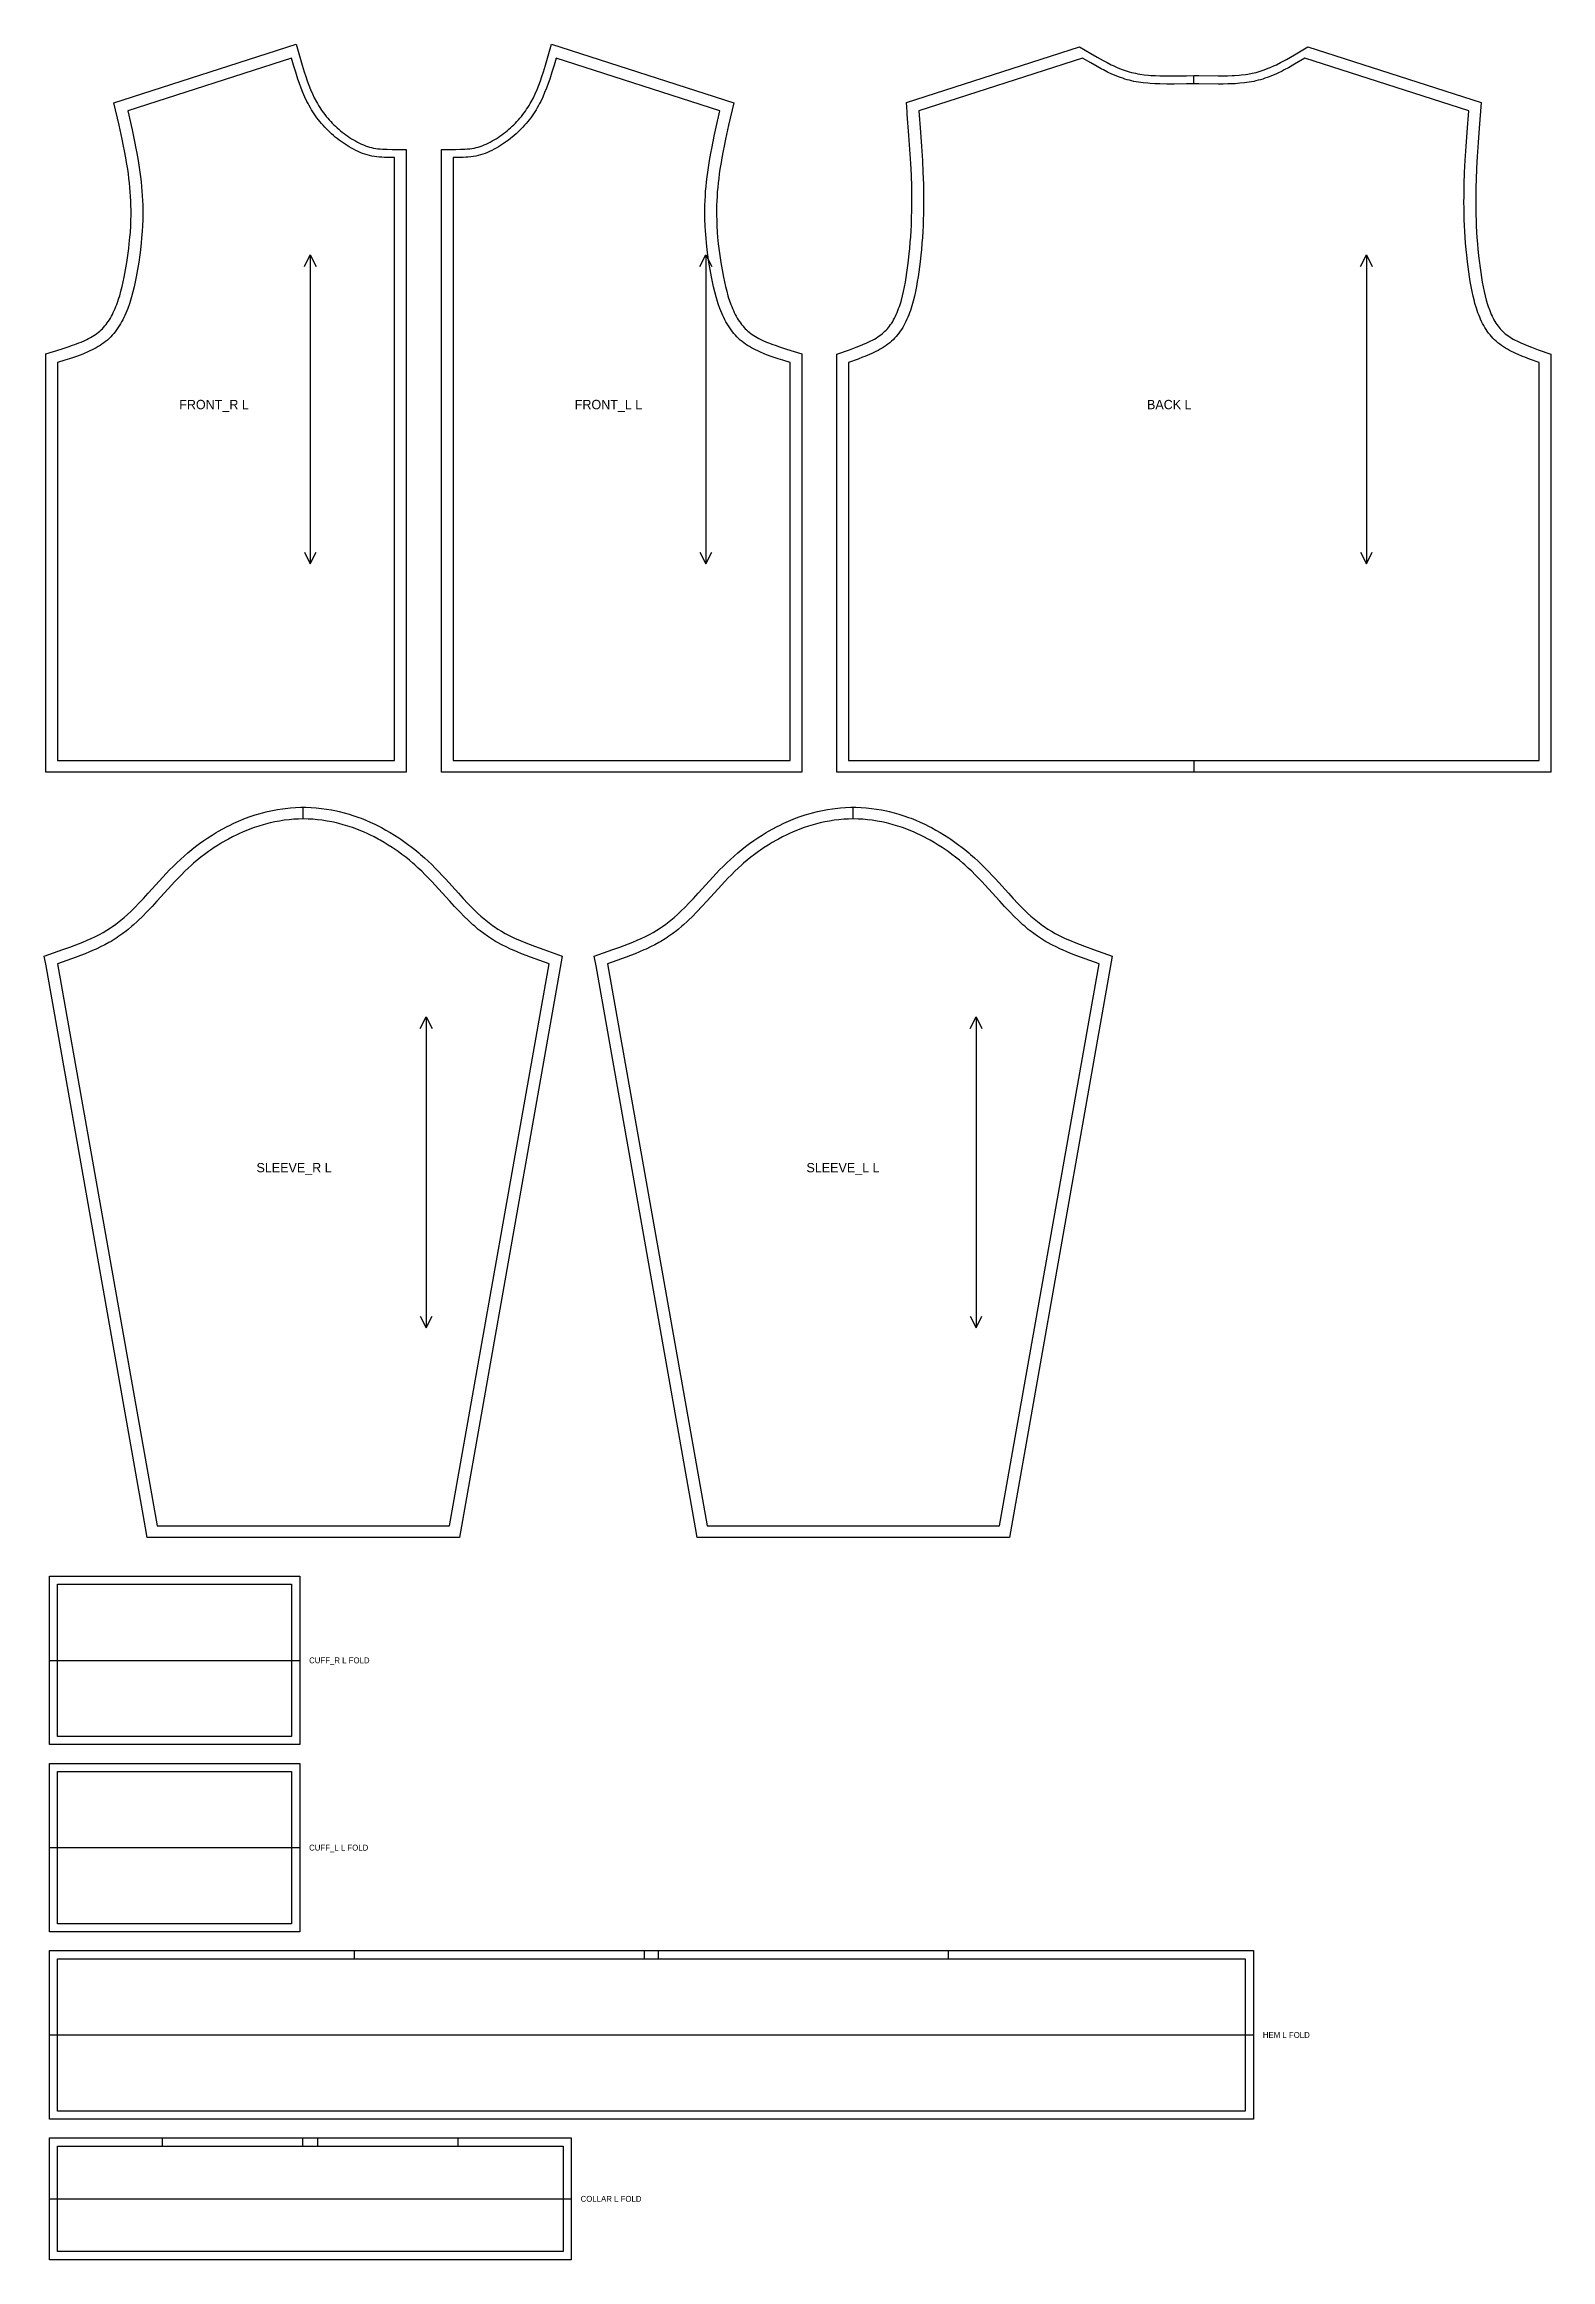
# Model space of a CAD drawing. Extents: x 24 to 1311, y 28 to 1921.
import ezdxf

# ---------------------------------------------------------------- set-up
doc = ezdxf.new("R2010")
doc.units = 0
for name, color, linetype in [('CUT', 7, 'CONTINUOUS'), ('FOLD', 6, 'CONTINUOUS'), ('GRAIN', 3, 'CONTINUOUS'), ('NOTCH', 1, 'CONTINUOUS'), ('SEW', 5, 'CONTINUOUS'), ('TEXT', 2, 'CONTINUOUS')]:
    doc.layers.add(name, color=color, linetype=linetype)

msp = doc.modelspace()

# ---------------------------------------------------------------- linework, layer by layer
at = {"layer": 'CUT'}
for points in [[(323.005, 1830.8), (333, 1830.794), (333, 1298.8), (25, 1298.8), (25, 1656.215), (38.172, 1660.226), (44.068, 1662.108), (47.867, 1663.405), (49.719, 1664.071), (53.318, 1665.449), (55.06, 1666.164), (58.415, 1667.651), (60.025, 1668.426), (61.587, 1669.223), (63.098, 1670.044), (64.558, 1670.89), (65.964, 1671.761), (67.316, 1672.658), (68.614, 1673.582), (69.855, 1674.535), (71.041, 1675.517), (72.171, 1676.53), (73.283, 1677.613), (74.357, 1678.747), (75.399, 1679.937), (76.411, 1681.183), (77.391, 1682.484), (78.342, 1683.84), (79.262, 1685.249), (80.154, 1686.71), (81.015, 1688.223), (81.848, 1689.784), (82.651, 1691.393), (83.426, 1693.047), (84.173, 1694.744), (84.891, 1696.482), (85.582, 1698.26), (86.246, 1700.074), (87.495, 1703.801), (88.082, 1705.71), (89.184, 1709.607), (90.197, 1713.592), (91.128, 1717.645), (91.986, 1721.749), (93.155, 1727.955), (94.186, 1734.051), (95.094, 1740.084), (95.875, 1746.06), (96.325, 1750.015), (96.892, 1755.908), (97.197, 1759.813), (97.542, 1765.638), (97.697, 1769.504), (97.815, 1775.279), (97.817, 1779.117), (97.755, 1782.946), (97.63, 1786.77), (97.441, 1790.589), (97.187, 1794.406), (96.865, 1798.245), (96.475, 1802.116), (96.021, 1805.999), (95.509, 1809.894), (94.941, 1813.802), (93.993, 1819.687), (93.304, 1823.625), (92.192, 1829.553), (91.406, 1833.519), (90.169, 1839.489), (87.537, 1851.499), (83.213, 1870.515), (238.883, 1920.552), (244.051, 1902.787), (245.846, 1896.922), (247.092, 1893.076), (248.394, 1889.292), (249.764, 1885.575), (251.215, 1881.933), (252.759, 1878.374), (254.409, 1874.902), (256.178, 1871.524), (257.11, 1869.872), (258.077, 1868.244), (259.078, 1866.644), (260.118, 1865.063), (261.196, 1863.503), (262.311, 1861.965), (263.463, 1860.449), (264.651, 1858.956), (265.874, 1857.487), (267.131, 1856.043), (268.421, 1854.624), (269.744, 1853.233), (271.099, 1851.869), (272.485, 1850.533), (273.901, 1849.227), (275.346, 1847.951), (276.82, 1846.707), (278.321, 1845.494), (279.848, 1844.314), (281.402, 1843.167), (282.98, 1842.055), (284.583, 1840.978), (286.207, 1839.938), (287.877, 1838.921), (289.559, 1837.952), (291.253, 1837.034), (292.957, 1836.17), (294.669, 1835.365), (296.388, 1834.622), (298.111, 1833.943), (299.839, 1833.332), (301.568, 1832.792), (303.299, 1832.326), (305.029, 1831.936), (306.851, 1831.607), (308.714, 1831.348), (310.625, 1831.149), (312.584, 1831.004), (316.633, 1830.845), (320.844, 1830.801)], [(363, 1823.8), (363, 1830.794), (375.156, 1830.801), (379.367, 1830.845), (383.416, 1831.004), (385.375, 1831.149), (387.286, 1831.348), (389.149, 1831.607), (390.971, 1831.936), (392.701, 1832.326), (394.432, 1832.792), (396.161, 1833.332), (397.889, 1833.943), (399.612, 1834.622), (401.331, 1835.365), (403.043, 1836.17), (404.747, 1837.034), (406.441, 1837.952), (408.123, 1838.921), (409.793, 1839.938), (411.417, 1840.978), (413.02, 1842.055), (414.598, 1843.167), (416.152, 1844.314), (417.679, 1845.494), (419.18, 1846.707), (420.654, 1847.951), (422.099, 1849.227), (423.515, 1850.533), (424.901, 1851.869), (426.256, 1853.233), (427.579, 1854.624), (428.869, 1856.043), (430.126, 1857.487), (431.349, 1858.956), (432.537, 1860.449), (433.689, 1861.965), (434.804, 1863.503), (435.882, 1865.063), (436.922, 1866.644), (437.923, 1868.244), (438.89, 1869.872), (439.822, 1871.524), (441.591, 1874.902), (443.241, 1878.374), (444.785, 1881.933), (446.236, 1885.575), (447.606, 1889.292), (448.908, 1893.076), (450.154, 1896.922), (451.949, 1902.787), (457.117, 1920.552), (612.787, 1870.515), (608.463, 1851.499), (605.831, 1839.489), (604.594, 1833.519), (603.808, 1829.553), (602.696, 1823.625), (602.007, 1819.687), (601.059, 1813.802), (600.491, 1809.894), (599.979, 1805.999), (599.525, 1802.116), (599.135, 1798.245), (598.813, 1794.406), (598.559, 1790.589), (598.37, 1786.77), (598.245, 1782.946), (598.183, 1779.117), (598.185, 1775.279), (598.303, 1769.504), (598.458, 1765.638), (598.803, 1759.813), (599.108, 1755.908), (599.675, 1750.015), (600.125, 1746.06), (600.906, 1740.084), (601.814, 1734.051), (602.845, 1727.955), (604.014, 1721.749), (604.872, 1717.645), (605.803, 1713.592), (606.816, 1709.607), (607.918, 1705.71), (608.505, 1703.801), (609.754, 1700.074), (610.418, 1698.26), (611.109, 1696.482), (611.827, 1694.744), (612.574, 1693.047), (613.349, 1691.393), (614.152, 1689.784), (614.985, 1688.223), (615.846, 1686.71), (616.738, 1685.249), (617.658, 1683.84), (618.609, 1682.484), (619.589, 1681.183), (620.601, 1679.937), (621.643, 1678.747), (622.717, 1677.613), (623.829, 1676.53), (624.959, 1675.517), (626.145, 1674.535), (627.386, 1673.582), (628.684, 1672.658), (630.036, 1671.761), (631.442, 1670.89), (632.902, 1670.044), (634.413, 1669.223), (635.975, 1668.426), (637.585, 1667.651), (640.94, 1666.164), (642.682, 1665.449), (646.281, 1664.071), (648.133, 1663.405), (651.932, 1662.108), (657.828, 1660.226), (671, 1656.215), (671, 1298.8), (363, 1298.8), (363, 1308.8)], [(761.031, 1863.007), (760.404, 1870.898), (908.428, 1918.477), (918.102, 1912.722), (923.343, 1909.652), (928.547, 1906.723), (932, 1904.877), (935.444, 1903.138), (937.163, 1902.313), (940.599, 1900.764), (944.031, 1899.362), (947.465, 1898.121), (949.183, 1897.566), (950.903, 1897.056), (952.659, 1896.584), (954.431, 1896.155), (956.221, 1895.767), (958.03, 1895.417), (959.857, 1895.104), (963.566, 1894.582), (967.344, 1894.187), (969.259, 1894.032), (973.136, 1893.8), (977.074, 1893.658), (983.086, 1893.579), (989.212, 1893.611), (999.637, 1893.756), (1006, 1893.8), (1010.25, 1893.779), (1026.884, 1893.58), (1030.931, 1893.59), (1034.926, 1893.658), (1038.864, 1893.8), (1040.811, 1893.904), (1044.656, 1894.187), (1046.553, 1894.369), (1050.297, 1894.826), (1052.143, 1895.104), (1055.779, 1895.767), (1057.569, 1896.155), (1059.341, 1896.584), (1061.097, 1897.056), (1062.817, 1897.566), (1064.535, 1898.121), (1066.252, 1898.721), (1069.685, 1900.044), (1071.401, 1900.764), (1074.837, 1902.313), (1076.556, 1903.138), (1080, 1904.877), (1085.184, 1907.68), (1088.657, 1909.652), (1092.146, 1911.687), (1103.572, 1918.477), (1251.596, 1870.898), (1249.852, 1848.816), (1248.956, 1836.71), (1248.166, 1824.674), (1247.622, 1814.709), (1247.212, 1804.811), (1247.041, 1798.909), (1246.962, 1794.983), (1246.898, 1789.103), (1246.894, 1785.192), (1246.948, 1779.332), (1247.026, 1775.426), (1247.207, 1769.56), (1247.372, 1765.642), (1247.688, 1759.747), (1247.947, 1755.801), (1248.408, 1749.851), (1248.766, 1745.859), (1249.381, 1739.829), (1249.844, 1735.776), (1250.622, 1729.641), (1251.193, 1725.544), (1251.807, 1721.478), (1252.478, 1717.436), (1253.215, 1713.437), (1254.029, 1709.499), (1254.928, 1705.641), (1255.921, 1701.883), (1257.015, 1698.243), (1257.602, 1696.473), (1258.858, 1693.046), (1259.529, 1691.393), (1260.229, 1689.782), (1260.958, 1688.218), (1261.717, 1686.7), (1262.506, 1685.23), (1263.325, 1683.811), (1264.174, 1682.444), (1265.053, 1681.129), (1265.964, 1679.867), (1266.907, 1678.659), (1267.881, 1677.505), (1268.889, 1676.405), (1269.931, 1675.359), (1271.041, 1674.336), (1272.211, 1673.345), (1273.443, 1672.381), (1274.738, 1671.443), (1276.094, 1670.529), (1277.511, 1669.639), (1278.987, 1668.771), (1280.52, 1667.925), (1282.106, 1667.1), (1285.432, 1665.506), (1288.942, 1663.978), (1290.758, 1663.235), (1294.498, 1661.781), (1300.332, 1659.647), (1311, 1655.87), (1311, 1298.8), (701, 1298.8), (701, 1655.87), (711.668, 1659.647), (717.502, 1661.781), (721.242, 1663.235), (723.058, 1663.978), (726.568, 1665.506), (729.894, 1667.1), (731.48, 1667.925), (733.013, 1668.771), (734.489, 1669.639), (735.906, 1670.529), (737.262, 1671.443), (738.557, 1672.381), (739.789, 1673.345), (740.959, 1674.336), (742.069, 1675.359), (743.111, 1676.405), (744.119, 1677.505), (745.093, 1678.659), (746.036, 1679.867), (746.947, 1681.129), (747.826, 1682.444), (748.675, 1683.811), (749.494, 1685.23), (750.283, 1686.7), (751.042, 1688.218), (751.771, 1689.782), (752.471, 1691.393), (753.142, 1693.046), (753.784, 1694.74), (754.398, 1696.473), (755.545, 1700.047), (756.079, 1701.883), (757.072, 1705.641), (757.971, 1709.499), (758.785, 1713.437), (759.522, 1717.436), (760.193, 1721.478), (760.807, 1725.544), (761.648, 1731.694), (762.156, 1735.776), (762.835, 1741.846), (763.234, 1745.859), (763.756, 1751.839), (764.053, 1755.801), (764.426, 1761.715), (764.628, 1765.642), (764.862, 1771.517), (765.052, 1779.332), (765.096, 1783.238), (765.102, 1789.103), (765.067, 1793.021), (764.959, 1798.909), (764.641, 1808.761), (764.175, 1818.687), (763.455, 1830.683), (762.606, 1842.755), (761.193, 1860.976)], [(25.153, 1133.256), (23.669, 1141.635), (39.572, 1147.203), (45.379, 1149.295), (49.193, 1150.716), (52.953, 1152.166), (56.652, 1153.655), (60.285, 1155.189), (63.845, 1156.777), (67.325, 1158.425), (70.719, 1160.14), (74.023, 1161.93), (77.231, 1163.801), (80.339, 1165.761), (81.856, 1166.777), (84.793, 1168.867), (87.68, 1171.08), (90.525, 1173.409), (91.933, 1174.615), (94.724, 1177.105), (97.488, 1179.694), (101.593, 1183.742), (104.313, 1186.54), (108.38, 1190.861), (112.454, 1195.306), (122.115, 1205.977), (127.828, 1212.14), (130.762, 1215.207), (133.761, 1218.251), (136.83, 1221.261), (139.955, 1224.205), (143.126, 1227.063), (146.358, 1229.852), (149.652, 1232.568), (153.007, 1235.21), (156.421, 1237.773), (159.894, 1240.257), (163.426, 1242.658), (167.015, 1244.973), (170.66, 1247.2), (172.503, 1248.28), (176.231, 1250.369), (180.013, 1252.364), (181.924, 1253.324), (185.785, 1255.171), (189.697, 1256.915), (191.673, 1257.748), (195.66, 1259.334), (199.698, 1260.811), (203.845, 1262.195), (208.038, 1263.46), (210.15, 1264.047), (214.405, 1265.125), (218.697, 1266.073), (223.021, 1266.888), (227.374, 1267.564), (229.561, 1267.849), (233.95, 1268.31), (238.359, 1268.622), (242.784, 1268.78), (247.216, 1268.78), (251.641, 1268.622), (256.05, 1268.31), (260.439, 1267.849), (264.806, 1267.244), (269.145, 1266.498), (273.453, 1265.616), (275.595, 1265.125), (279.85, 1264.047), (284.064, 1262.843), (288.235, 1261.518), (292.327, 1260.086), (294.34, 1259.334), (298.327, 1257.748), (302.265, 1256.056), (306.152, 1254.26), (309.987, 1252.364), (311.885, 1251.378), (315.64, 1249.336), (319.34, 1247.2), (322.985, 1244.973), (326.574, 1242.658), (328.347, 1241.468), (331.85, 1239.025), (335.294, 1236.501), (336.993, 1235.21), (340.348, 1232.568), (343.642, 1229.852), (345.266, 1228.466), (348.467, 1225.642), (351.606, 1222.75), (354.714, 1219.761), (357.747, 1216.733), (360.712, 1213.676), (363.619, 1210.601), (366.474, 1207.518), (377.546, 1195.306), (381.62, 1190.861), (385.687, 1186.54), (389.771, 1182.372), (393.891, 1178.388), (396.668, 1175.847), (398.067, 1174.615), (400.893, 1172.23), (402.32, 1171.08), (405.207, 1168.867), (406.669, 1167.806), (408.144, 1166.777), (411.202, 1164.77), (414.36, 1162.855), (417.617, 1161.026), (419.281, 1160.14), (422.675, 1158.425), (426.155, 1156.777), (429.715, 1155.189), (435.189, 1152.905), (438.92, 1151.437), (442.708, 1150.002), (450.428, 1147.203), (466.331, 1141.635), (378.385, 645), (111.615, 645), (110.153, 653.256)], [(495.153, 1133.256), (493.669, 1141.635), (509.572, 1147.203), (515.379, 1149.295), (519.193, 1150.716), (522.953, 1152.166), (526.652, 1153.655), (530.285, 1155.189), (533.845, 1156.777), (537.325, 1158.425), (540.719, 1160.14), (544.023, 1161.93), (547.231, 1163.801), (550.339, 1165.761), (551.856, 1166.777), (554.793, 1168.867), (557.68, 1171.08), (560.525, 1173.409), (561.933, 1174.615), (564.724, 1177.105), (567.488, 1179.694), (571.593, 1183.742), (574.313, 1186.54), (578.38, 1190.861), (582.454, 1195.306), (592.115, 1205.977), (597.828, 1212.14), (600.762, 1215.207), (603.761, 1218.251), (606.83, 1221.261), (609.955, 1224.205), (613.126, 1227.063), (616.358, 1229.852), (619.652, 1232.568), (623.007, 1235.21), (626.421, 1237.773), (629.894, 1240.257), (633.426, 1242.658), (637.015, 1244.973), (640.66, 1247.2), (642.503, 1248.28), (646.231, 1250.369), (650.013, 1252.364), (651.924, 1253.324), (655.785, 1255.171), (659.697, 1256.915), (661.673, 1257.748), (665.66, 1259.334), (669.698, 1260.811), (673.845, 1262.195), (678.038, 1263.46), (680.15, 1264.047), (684.405, 1265.125), (688.697, 1266.073), (693.021, 1266.888), (697.374, 1267.564), (699.561, 1267.849), (703.95, 1268.31), (708.359, 1268.622), (712.784, 1268.78), (717.216, 1268.78), (721.641, 1268.622), (726.05, 1268.31), (730.439, 1267.849), (734.806, 1267.244), (739.145, 1266.498), (743.453, 1265.616), (745.595, 1265.125), (749.85, 1264.047), (754.064, 1262.843), (758.235, 1261.518), (762.327, 1260.086), (764.34, 1259.334), (768.327, 1257.748), (772.265, 1256.056), (776.152, 1254.26), (779.987, 1252.364), (781.885, 1251.378), (785.64, 1249.336), (789.34, 1247.2), (792.985, 1244.973), (796.574, 1242.658), (798.347, 1241.468), (801.85, 1239.025), (805.294, 1236.501), (806.993, 1235.21), (810.348, 1232.568), (813.642, 1229.852), (815.266, 1228.466), (818.467, 1225.642), (821.606, 1222.75), (824.714, 1219.761), (827.747, 1216.733), (830.712, 1213.676), (833.619, 1210.601), (836.474, 1207.518), (847.546, 1195.306), (851.62, 1190.861), (855.687, 1186.54), (859.771, 1182.372), (863.891, 1178.388), (866.668, 1175.847), (868.067, 1174.615), (870.893, 1172.23), (872.32, 1171.08), (875.207, 1168.867), (876.669, 1167.806), (878.144, 1166.777), (881.202, 1164.77), (884.36, 1162.855), (887.617, 1161.026), (889.281, 1160.14), (892.675, 1158.425), (896.155, 1156.777), (899.715, 1155.189), (905.189, 1152.905), (908.92, 1151.437), (912.708, 1150.002), (920.428, 1147.203), (936.331, 1141.635), (848.385, 645), (581.615, 645), (580.153, 653.256)], [(28, 612), (242, 612), (242, 468), (28, 468)], [(28, 452), (242, 452), (242, 308), (28, 308)], [(28, 292), (1057, 292), (1057, 148), (28, 148)], [(28, 132), (474, 132), (474, 28), (28, 28)]]:
    msp.add_lwpolyline(points, close=True, dxfattribs=at)
at = {"layer": 'FOLD'}
for points in [[(28, 540), (242, 540)], [(28, 380), (242, 380)], [(28, 220), (1057, 220)], [(28, 80), (474, 80)]]:
    msp.add_lwpolyline(points, dxfattribs=at)
at = {"layer": 'GRAIN'}
for points in [[(246, 1730.8), (251, 1740.8), (256, 1730.8)], [(251, 1740.8), (251, 1476.8)], [(584, 1730.8), (589, 1740.8), (594, 1730.8)], [(589, 1740.8), (589, 1476.8)], [(1148.5, 1730.8), (1153.5, 1740.8), (1158.5, 1730.8)], [(1153.5, 1740.8), (1153.5, 1476.8)], [(246, 1486.8), (251, 1476.8), (256, 1486.8)], [(584, 1486.8), (589, 1476.8), (594, 1486.8)], [(1148.5, 1486.8), (1153.5, 1476.8), (1158.5, 1486.8)], [(345, 1079.736), (350, 1089.736), (355, 1079.736)], [(350, 1089.736), (350, 824.064)], [(815, 1079.736), (820, 1089.736), (825, 1079.736)], [(820, 1089.736), (820, 824.064)], [(345, 834.064), (350, 824.064), (355, 834.064)], [(815, 834.064), (820, 824.064), (825, 834.064)]]:
    msp.add_lwpolyline(points, dxfattribs=at)
at = {"layer": 'NOTCH'}
for points in [[(1006, 1886.8), (1006, 1893.8)], [(1006, 1308.8), (1006, 1298.8)], [(245, 1258.8), (245, 1268.8)], [(715, 1258.8), (715, 1268.8)], [(288.75, 285), (288.75, 292)], [(536.512, 285), (536.512, 292)], [(548.488, 285), (548.488, 292)], [(796.25, 285), (796.25, 292)], [(124.64, 125), (124.64, 132)], [(244.693, 125), (244.693, 132)], [(257.307, 125), (257.307, 132)], [(377.36, 125), (377.36, 132)]]:
    msp.add_lwpolyline(points, dxfattribs=at)
at = {"layer": 'SEW'}
for points in [[(323, 1823.8), (316.476, 1823.846), (314.31, 1823.911), (312.152, 1824.017), (310.004, 1824.177), (307.868, 1824.399), (305.746, 1824.695), (303.64, 1825.075), (301.619, 1825.531), (299.614, 1826.07), (297.629, 1826.69), (295.662, 1827.385), (293.715, 1828.152), (291.79, 1828.985), (289.885, 1829.881), (288.003, 1830.834), (286.145, 1831.842), (284.31, 1832.898), (282.5, 1834), (280.743, 1835.125), (279.012, 1836.288), (277.307, 1837.489), (275.63, 1838.727), (273.981, 1840.001), (272.361, 1841.31), (270.771, 1842.654), (269.211, 1844.031), (267.683, 1845.44), (266.187, 1846.882), (264.725, 1848.354), (263.296, 1849.857), (261.902, 1851.389), (260.543, 1852.949), (259.221, 1854.537), (257.937, 1856.152), (256.69, 1857.793), (255.482, 1859.459), (254.314, 1861.149), (253.186, 1862.863), (252.1, 1864.6), (251.052, 1866.364), (250.045, 1868.149), (249.076, 1869.954), (248.145, 1871.779), (246.385, 1875.481), (244.75, 1879.248), (243.226, 1883.072), (241.798, 1886.946), (240.452, 1890.862), (238.551, 1896.798), (236.751, 1902.786), (235, 1908.8), (95, 1863.8), (98.642, 1847.627), (100.796, 1837.521), (102.009, 1831.459), (102.776, 1827.419), (103.852, 1821.36), (104.515, 1817.322), (105.414, 1811.267), (105.945, 1807.232), (106.416, 1803.198), (106.822, 1799.166), (107.159, 1795.156), (107.424, 1791.169), (107.622, 1787.18), (107.752, 1783.19), (107.816, 1779.195), (107.815, 1775.195), (107.749, 1771.188), (107.531, 1765.16), (107.307, 1761.129), (106.856, 1755.057), (106.479, 1750.992), (105.803, 1744.862), (105.28, 1740.753), (104.387, 1734.55), (103.367, 1728.297), (102.21, 1721.927), (101.354, 1717.645), (100.418, 1713.373), (99.393, 1709.127), (98.267, 1704.925), (97.03, 1700.784), (96.365, 1698.743), (94.938, 1694.729), (94.173, 1692.761), (93.371, 1690.821), (92.532, 1688.912), (91.653, 1687.037), (90.734, 1685.197), (89.772, 1683.394), (88.768, 1681.631), (87.718, 1679.91), (86.622, 1678.234), (85.479, 1676.603), (84.287, 1675.022), (83.044, 1673.491), (81.75, 1672.013), (80.402, 1670.59), (79, 1669.225), (77.571, 1667.943), (76.09, 1666.716), (74.56, 1665.542), (72.983, 1664.418), (71.361, 1663.342), (69.696, 1662.311), (67.991, 1661.324), (66.248, 1660.376), (64.469, 1659.468), (62.656, 1658.595), (60.812, 1657.755), (57.038, 1656.167), (55.113, 1655.414), (51.198, 1653.976), (45.197, 1651.957), (41.136, 1650.675), (35, 1648.8), (35, 1308.8), (323, 1308.8)], [(373, 1823.8), (373, 1308.8), (661, 1308.8), (661, 1648.8), (654.864, 1650.675), (650.803, 1651.957), (644.802, 1653.976), (640.887, 1655.414), (638.962, 1656.167), (635.188, 1657.755), (633.344, 1658.595), (631.531, 1659.468), (629.752, 1660.376), (628.009, 1661.324), (626.304, 1662.311), (624.639, 1663.342), (623.017, 1664.418), (621.44, 1665.542), (619.91, 1666.716), (618.429, 1667.943), (617, 1669.225), (615.598, 1670.59), (614.25, 1672.013), (612.956, 1673.491), (611.713, 1675.022), (610.521, 1676.603), (609.378, 1678.234), (608.282, 1679.91), (607.232, 1681.631), (606.228, 1683.394), (605.266, 1685.197), (604.347, 1687.037), (603.468, 1688.912), (602.629, 1690.821), (601.827, 1692.761), (601.062, 1694.729), (599.635, 1698.743), (598.97, 1700.784), (597.733, 1704.925), (596.607, 1709.127), (595.582, 1713.373), (594.646, 1717.645), (593.79, 1721.927), (592.633, 1728.297), (591.613, 1734.55), (590.72, 1740.753), (590.197, 1744.862), (589.521, 1750.992), (589.144, 1755.057), (588.693, 1761.129), (588.469, 1765.16), (588.251, 1771.188), (588.185, 1775.195), (588.184, 1779.195), (588.248, 1783.19), (588.378, 1787.18), (588.576, 1791.169), (588.841, 1795.156), (589.178, 1799.166), (589.584, 1803.198), (590.055, 1807.232), (590.586, 1811.267), (591.485, 1817.322), (592.148, 1821.36), (593.224, 1827.419), (593.991, 1831.459), (595.204, 1837.521), (596.48, 1843.584), (597.804, 1849.648), (601, 1863.8), (461, 1908.8), (459.249, 1902.786), (457.449, 1896.798), (455.548, 1890.862), (454.202, 1886.946), (452.774, 1883.072), (451.25, 1879.248), (449.615, 1875.481), (447.855, 1871.779), (446.924, 1869.954), (445.955, 1868.149), (444.948, 1866.364), (443.9, 1864.6), (442.814, 1862.863), (441.686, 1861.149), (440.518, 1859.459), (439.31, 1857.793), (438.063, 1856.152), (436.779, 1854.537), (435.457, 1852.949), (434.098, 1851.389), (432.704, 1849.857), (431.275, 1848.354), (429.813, 1846.882), (428.317, 1845.44), (426.789, 1844.031), (425.229, 1842.654), (423.639, 1841.31), (422.019, 1840.001), (420.37, 1838.727), (418.693, 1837.489), (416.988, 1836.288), (415.257, 1835.125), (413.5, 1834), (411.69, 1832.898), (409.855, 1831.842), (407.997, 1830.834), (406.115, 1829.881), (404.21, 1828.985), (402.285, 1828.152), (400.338, 1827.385), (398.371, 1826.69), (396.386, 1826.07), (394.381, 1825.531), (392.36, 1825.075), (390.254, 1824.695), (388.132, 1824.399), (385.996, 1824.177), (383.848, 1824.017), (381.69, 1823.911), (379.524, 1823.846)], [(771, 1863.8), (772.427, 1845.523), (773.299, 1833.363), (774.05, 1821.237), (774.55, 1811.17), (774.905, 1801.146), (775.037, 1795.148), (775.088, 1791.15), (775.106, 1785.162), (775.077, 1781.171), (774.971, 1775.184), (774.857, 1771.186), (774.617, 1765.176), (774.411, 1761.156), (774.029, 1755.1), (773.724, 1751.042), (773.19, 1744.918), (772.781, 1740.807), (772.085, 1734.591), (771.566, 1730.411), (771, 1726.2), (770.394, 1722.016), (769.73, 1717.816), (768.997, 1713.616), (768.181, 1709.435), (767.272, 1705.288), (766.256, 1701.194), (765.705, 1699.172), (764.507, 1695.187), (763.858, 1693.229), (763.173, 1691.297), (762.451, 1689.393), (761.69, 1687.519), (760.889, 1685.677), (760.047, 1683.869), (759.162, 1682.098), (758.231, 1680.366), (757.255, 1678.674), (756.231, 1677.025), (755.158, 1675.421), (754.033, 1673.864), (752.857, 1672.356), (751.627, 1670.9), (750.342, 1669.497), (749, 1668.15), (747.58, 1666.842), (746.104, 1665.591), (744.573, 1664.393), (742.991, 1663.246), (741.36, 1662.148), (739.684, 1661.094), (737.964, 1660.083), (736.205, 1659.112), (734.409, 1658.177), (732.579, 1657.277), (730.717, 1656.407), (728.826, 1655.566), (724.972, 1653.957), (723.013, 1653.183), (719.047, 1651.684), (711, 1648.8), (711, 1308.8), (1301, 1308.8), (1301, 1648.8), (1292.953, 1651.684), (1288.987, 1653.183), (1287.028, 1653.957), (1283.174, 1655.566), (1281.283, 1656.407), (1279.421, 1657.277), (1277.591, 1658.177), (1275.795, 1659.112), (1274.036, 1660.083), (1272.316, 1661.094), (1270.64, 1662.148), (1269.009, 1663.246), (1267.427, 1664.393), (1265.896, 1665.591), (1264.42, 1666.842), (1263, 1668.15), (1261.658, 1669.497), (1260.373, 1670.9), (1259.143, 1672.356), (1257.967, 1673.864), (1256.842, 1675.421), (1255.769, 1677.025), (1254.745, 1678.674), (1253.769, 1680.366), (1252.838, 1682.098), (1251.953, 1683.869), (1251.111, 1685.677), (1250.31, 1687.519), (1249.549, 1689.393), (1248.827, 1691.297), (1248.142, 1693.229), (1247.493, 1695.187), (1246.295, 1699.172), (1245.744, 1701.194), (1244.728, 1705.288), (1243.819, 1709.435), (1243.003, 1713.616), (1242.27, 1717.816), (1241.606, 1722.016), (1241, 1726.2), (1240.434, 1730.411), (1239.915, 1734.591), (1239.219, 1740.807), (1238.81, 1744.918), (1238.276, 1751.042), (1237.971, 1755.1), (1237.589, 1761.156), (1237.383, 1765.176), (1237.143, 1771.186), (1237.029, 1775.184), (1236.923, 1781.171), (1236.894, 1785.162), (1236.912, 1791.15), (1236.963, 1795.148), (1237.095, 1801.146), (1237.45, 1811.17), (1237.95, 1821.237), (1238.701, 1833.363), (1239.573, 1845.523), (1241, 1863.8), (1101, 1908.8), (1092.152, 1903.587), (1086.813, 1900.582), (1083.232, 1898.668), (1081.433, 1897.745), (1077.815, 1895.978), (1075.995, 1895.14), (1072.331, 1893.563), (1070.486, 1892.83), (1068.63, 1892.137), (1066.765, 1891.486), (1064.888, 1890.88), (1063, 1890.32), (1061.074, 1889.802), (1059.136, 1889.333), (1057.186, 1888.91), (1055.226, 1888.53), (1053.255, 1888.193), (1051.273, 1887.894), (1049.282, 1887.633), (1045.272, 1887.214), (1041.229, 1886.917), (1039.195, 1886.808), (1035.108, 1886.661), (1030.996, 1886.591), (1026.862, 1886.58), (1010.187, 1886.779), (1006, 1886.8), (999.721, 1886.757), (989.289, 1886.612), (983.068, 1886.579), (976.892, 1886.661), (972.805, 1886.808), (968.746, 1887.051), (966.728, 1887.214), (962.718, 1887.633), (958.745, 1888.193), (956.774, 1888.53), (954.814, 1888.91), (952.864, 1889.333), (950.926, 1889.802), (949, 1890.32), (947.112, 1890.88), (945.235, 1891.486), (943.37, 1892.137), (941.514, 1892.83), (939.669, 1893.563), (936.005, 1895.14), (932.373, 1896.847), (928.768, 1898.668), (926.975, 1899.614), (923.404, 1901.568), (918.075, 1904.616), (911, 1908.8)], [(35, 1135), (120, 655), (370, 655), (455, 1135), (443.14, 1139.191), (439.217, 1140.631), (435.321, 1142.107), (431.456, 1143.628), (427.631, 1145.204), (423.852, 1146.843), (421.982, 1147.689), (418.283, 1149.441), (414.646, 1151.279), (411.078, 1153.212), (409.322, 1154.217), (405.868, 1156.311), (404.173, 1157.401), (402.5, 1158.522), (399.263, 1160.826), (396.107, 1163.244), (394.558, 1164.493), (391.51, 1167.065), (390.011, 1168.385), (387.055, 1171.089), (385.597, 1172.47), (382.716, 1175.285), (378.468, 1179.62), (374.286, 1184.063), (370.145, 1188.581), (360.5, 1199.235), (354.905, 1205.271), (352.06, 1208.244), (349.174, 1211.175), (346.238, 1214.053), (343.267, 1216.851), (340.259, 1219.564), (338.734, 1220.895), (335.64, 1223.504), (332.492, 1226.042), (329.289, 1228.505), (326.033, 1230.891), (324.386, 1232.055), (321.052, 1234.321), (317.667, 1236.504), (314.233, 1238.603), (310.75, 1240.613), (308.991, 1241.584), (305.437, 1243.459), (301.838, 1245.239), (300.021, 1246.093), (296.354, 1247.728), (292.644, 1249.263), (290.773, 1249.992), (287, 1251.372), (283.127, 1252.665), (279.216, 1253.845), (275.271, 1254.908), (273.286, 1255.395), (269.298, 1256.277), (265.285, 1257.033), (261.252, 1257.659), (257.203, 1258.153), (253.142, 1258.51), (249.073, 1258.727), (245, 1258.8), (240.927, 1258.727), (236.858, 1258.51), (232.797, 1258.153), (228.748, 1257.659), (224.715, 1257.033), (220.702, 1256.277), (216.714, 1255.395), (214.729, 1254.908), (210.784, 1253.845), (206.873, 1252.665), (203, 1251.372), (199.227, 1249.992), (197.356, 1249.263), (193.646, 1247.728), (189.979, 1246.093), (188.162, 1245.239), (184.563, 1243.459), (181.009, 1241.584), (179.25, 1240.613), (175.767, 1238.603), (172.333, 1236.504), (168.948, 1234.321), (165.614, 1232.055), (163.967, 1230.891), (160.711, 1228.505), (157.508, 1226.042), (154.36, 1223.504), (151.266, 1220.895), (149.741, 1219.564), (146.733, 1216.851), (143.762, 1214.053), (140.826, 1211.175), (137.94, 1208.244), (135.095, 1205.271), (129.5, 1199.235), (119.855, 1188.581), (115.714, 1184.063), (111.532, 1179.62), (107.284, 1175.285), (104.403, 1172.47), (102.945, 1171.089), (99.989, 1168.385), (98.49, 1167.065), (95.442, 1164.493), (93.893, 1163.244), (90.737, 1160.826), (87.5, 1158.522), (85.827, 1157.401), (84.132, 1156.311), (80.678, 1154.217), (78.922, 1153.212), (75.354, 1151.279), (71.717, 1149.441), (68.018, 1147.689), (66.148, 1146.843), (62.369, 1145.204), (58.544, 1143.628), (54.679, 1142.107), (50.783, 1140.631), (46.86, 1139.191)], [(505, 1135), (590, 655), (840, 655), (925, 1135), (913.14, 1139.191), (909.217, 1140.631), (905.321, 1142.107), (901.456, 1143.628), (897.631, 1145.204), (893.852, 1146.843), (891.982, 1147.689), (888.283, 1149.441), (884.646, 1151.279), (881.078, 1153.212), (879.322, 1154.217), (875.868, 1156.311), (874.173, 1157.401), (872.5, 1158.522), (869.263, 1160.826), (866.107, 1163.244), (864.558, 1164.493), (861.51, 1167.065), (860.011, 1168.385), (857.055, 1171.089), (855.597, 1172.47), (852.716, 1175.285), (848.468, 1179.62), (844.286, 1184.063), (840.145, 1188.581), (830.5, 1199.235), (824.905, 1205.271), (822.06, 1208.244), (819.174, 1211.175), (816.238, 1214.053), (813.267, 1216.851), (810.259, 1219.564), (808.734, 1220.895), (805.64, 1223.504), (802.492, 1226.042), (799.289, 1228.505), (796.033, 1230.891), (794.386, 1232.055), (791.052, 1234.321), (787.667, 1236.504), (784.233, 1238.603), (780.75, 1240.613), (778.991, 1241.584), (775.437, 1243.459), (771.838, 1245.239), (770.021, 1246.093), (766.354, 1247.728), (762.644, 1249.263), (760.773, 1249.992), (757, 1251.372), (753.127, 1252.665), (749.216, 1253.845), (745.271, 1254.908), (743.286, 1255.395), (739.298, 1256.277), (735.285, 1257.033), (731.252, 1257.659), (727.203, 1258.153), (723.142, 1258.51), (719.073, 1258.727), (715, 1258.8), (710.927, 1258.727), (706.858, 1258.51), (702.797, 1258.153), (698.748, 1257.659), (694.715, 1257.033), (690.702, 1256.277), (686.714, 1255.395), (684.729, 1254.908), (680.784, 1253.845), (676.873, 1252.665), (673, 1251.372), (669.227, 1249.992), (667.356, 1249.263), (663.646, 1247.728), (659.979, 1246.093), (658.162, 1245.239), (654.563, 1243.459), (651.009, 1241.584), (649.25, 1240.613), (645.767, 1238.603), (642.333, 1236.504), (638.948, 1234.321), (635.614, 1232.055), (633.967, 1230.891), (630.711, 1228.505), (627.508, 1226.042), (624.36, 1223.504), (621.266, 1220.895), (619.741, 1219.564), (616.733, 1216.851), (613.762, 1214.053), (610.826, 1211.175), (607.94, 1208.244), (605.095, 1205.271), (599.5, 1199.235), (589.855, 1188.581), (585.714, 1184.063), (581.532, 1179.62), (577.284, 1175.285), (574.403, 1172.47), (572.945, 1171.089), (569.989, 1168.385), (568.49, 1167.065), (565.442, 1164.493), (563.893, 1163.244), (560.737, 1160.826), (557.5, 1158.522), (555.827, 1157.401), (554.132, 1156.311), (550.678, 1154.217), (548.922, 1153.212), (545.354, 1151.279), (541.717, 1149.441), (538.018, 1147.689), (536.148, 1146.843), (532.369, 1145.204), (528.544, 1143.628), (524.679, 1142.107), (520.783, 1140.631), (516.86, 1139.191)], [(35, 605), (235, 605), (235, 475), (35, 475)], [(35, 445), (235, 445), (235, 315), (35, 315)], [(35, 285), (1050, 285), (1050, 155), (35, 155)], [(35, 125), (467, 125), (467, 35), (35, 35)]]:
    msp.add_lwpolyline(points, close=True, dxfattribs=at)

# ---------------------------------------------------------------- texts
at = {"layer": 'TEXT'}
for s, height, p in [('FRONT_R L', 8, (139, 1608.8)), ('FRONT_L L', 8, (477, 1608.8)), ('BACK L', 8, (966, 1608.8)), ('SLEEVE_R L', 8, (205, 956.9)), ('SLEEVE_L L', 8, (675, 956.9)), ('CUFF_R L FOLD', 5, (250, 537.5)), ('CUFF_L L FOLD', 5, (250, 377.5)), ('HEM L FOLD', 5, (1065, 217.5)), ('COLLAR L FOLD', 5, (482, 77.5))]:
    msp.add_text(s, height=height, dxfattribs=at).set_placement(p)

doc.saveas('drawing.dxf')
